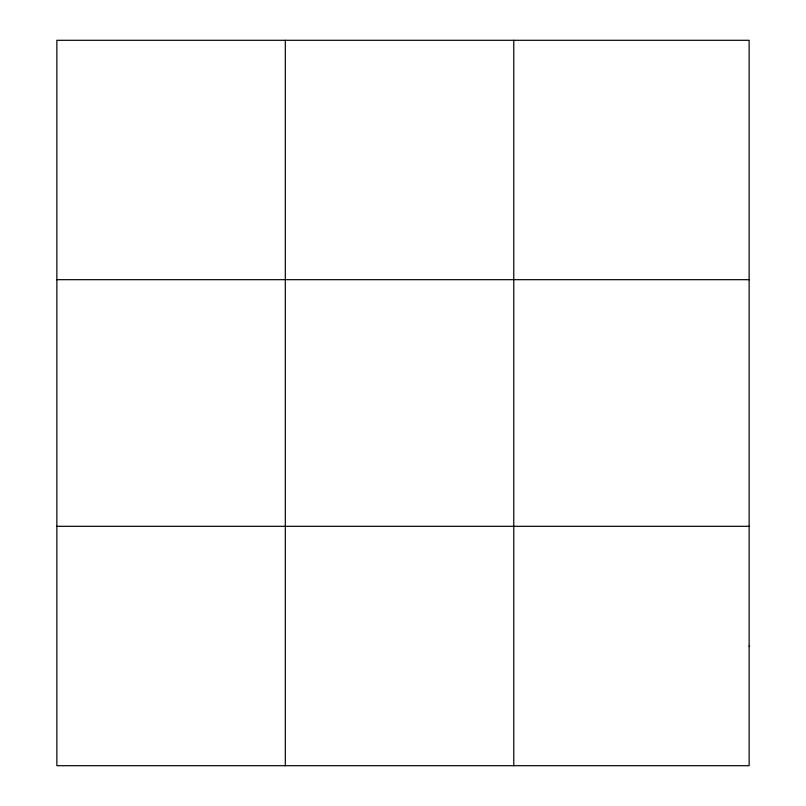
<?xml version="1.0" encoding="UTF-8"?>
<svg xmlns="http://www.w3.org/2000/svg" width="806" height="806" viewBox="0 0 806 806"><rect width="100%" height="100%" fill="white"/><g stroke="black" fill="none" stroke-linecap="round" stroke-linejoin="round"><path stroke-width="1.21" d="M285.314 765.7L285.314 40.3M513.765 765.7L513.765 40.3M56.863 279.682L749.137 279.682M56.863 526.318L749.137 526.318M749.137 646.009L749.137 765.7L56.863 765.7L56.863 40.3L749.137 40.3L749.137 646.009"/></g></svg>
